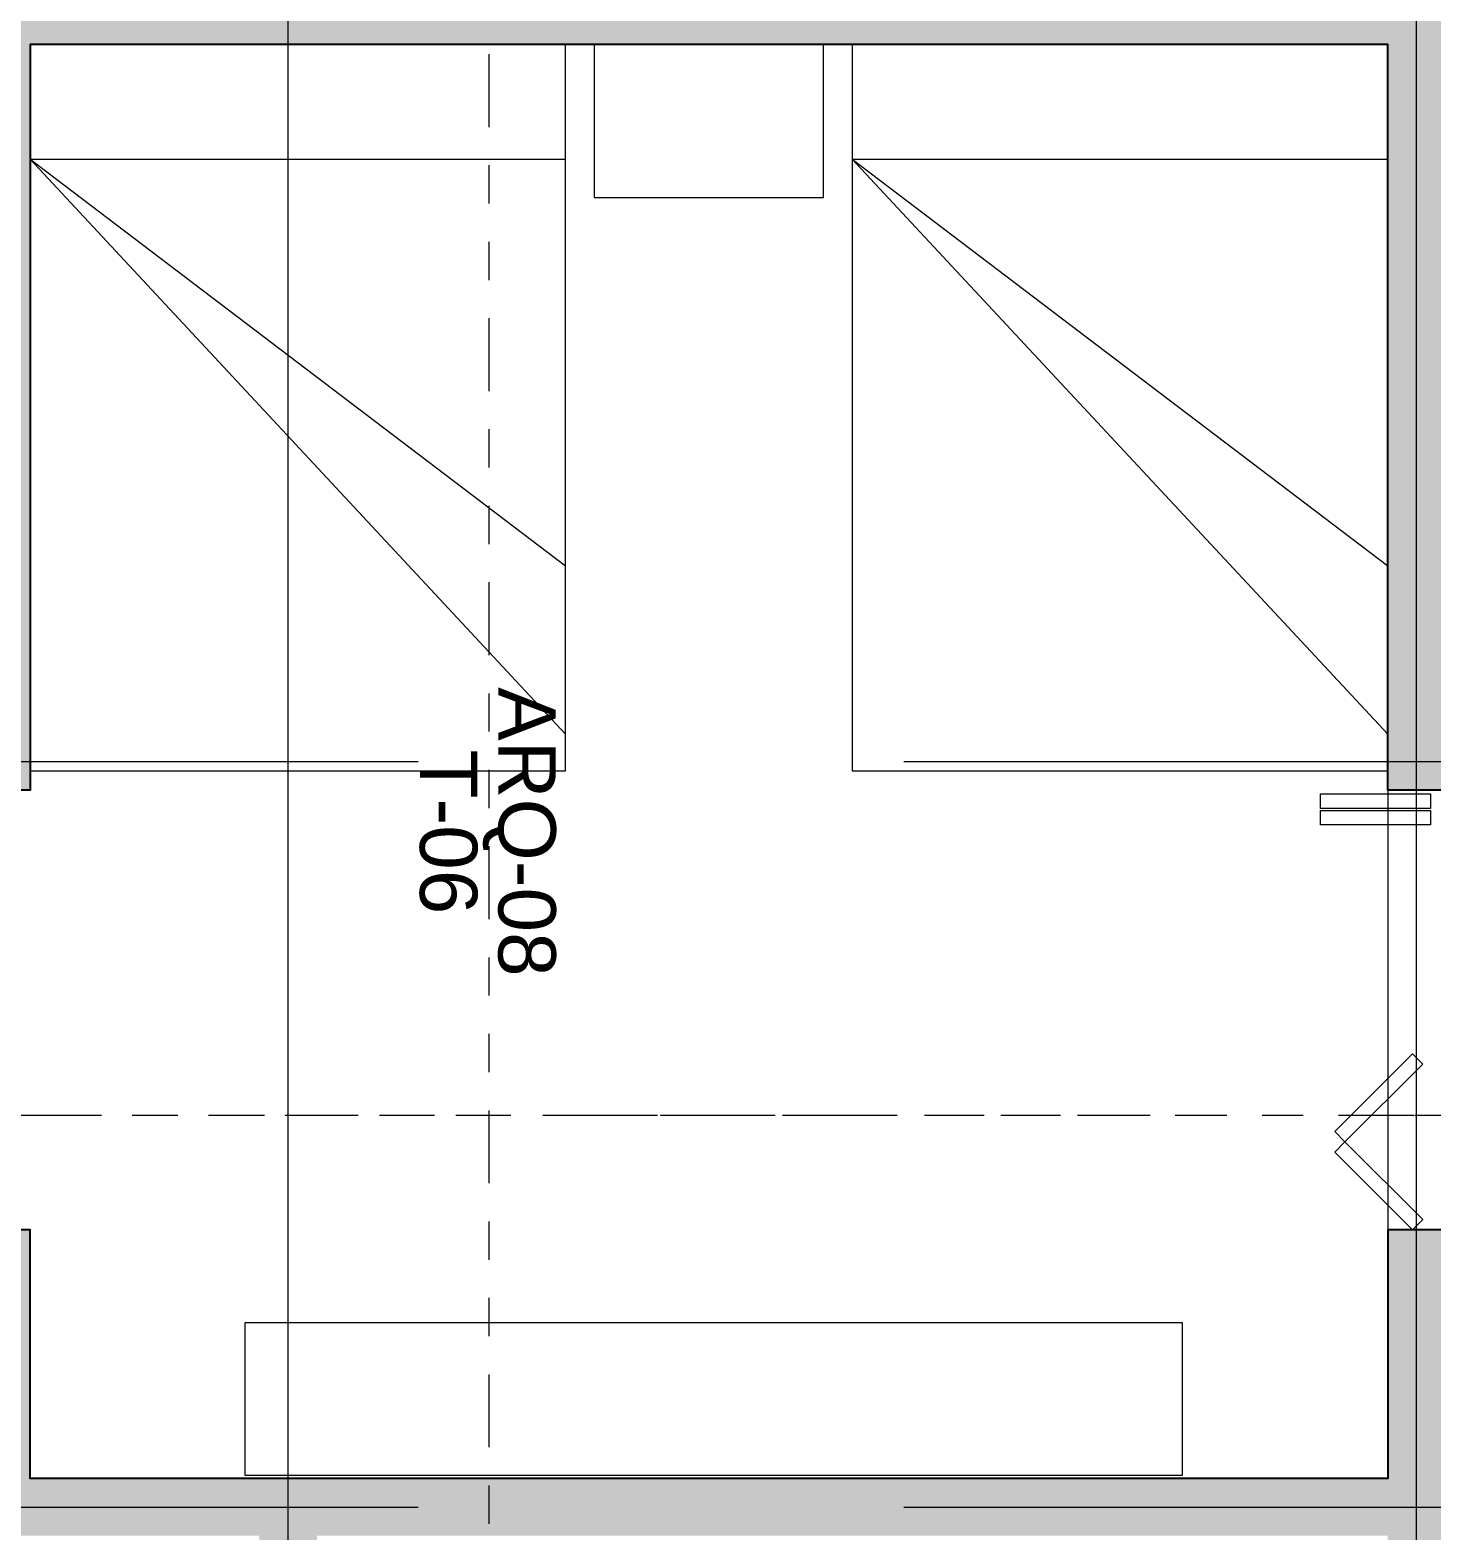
# Model space of a CAD drawing. Header units: metres. Extents: x -54 to 264, y -14 to 31.
# Drawn here: x 40.671 to 44.337, y 7.913 to 11.838 of the extents above; entities that cross this region are included whole.
import ezdxf
from ezdxf.enums import TextEntityAlignment as Align

# ---------------------------------------------------------------- set-up
doc = ezdxf.new("R2010")
doc.units = ezdxf.units.M
doc.header["$LTSCALE"] = 0.001
for name, pattern in [('CENTERX2', [101.6, 63.5, -12.7, 12.7, -12.7]), ('DIVIDEX2', [63.5, 25.4, -12.7, 0, -12.7, 0, -12.7]), ('HIDDENX2', [19.05, 12.7, -6.35])]:
    doc.linetypes.add(name, pattern=pattern)
doc.layers.get('0').update_dxf_attribs({"lineweight": 13, "true_color": 0x000000})
for name, color, linetype, lineweight, true_color in [('Jach-Anotaciones-Hatch-Lum80%', 250, 'Continuous', 13, 0x333333), ('JACH-Anotaciones-Lineas-CORTE', 7, 'DIVIDEX2', 18, 0x000000), ('JACH-Anotaciones-Lineas-CORTE @ 0.05', 7, 'DIVIDEX2', 18, 0x000000), ('JACH-Anotaciones-Lineas-CORTE @ 0.075', 7, 'DIVIDEX2', 18, 0x000000), ('JACH-Anotaciones-Lineas-EJES', 7, 'CENTERX2', 9, 0x666666), ('JACH-Arq-Lineas-Proyeccion', 250, 'HIDDENX2', 13, 0x333333), ('JACH-Arq-Mobiliario01-', 250, 'Continuous', 9, 0x333333), ('JACH-Arq-Muros01-Carga', 7, 'Continuous', 25, 0x000000), ('JACH-Arq-Puertas01-', 7, 'Continuous', 13, 0x404040)]:
    doc.layers.add(name, color=color, linetype=linetype, lineweight=lineweight, true_color=true_color)
doc.styles.add('01c-Arial-JACH(3mm)', font='arial.ttf', dxfattribs={"height": 3})

# ---------------------------------------------------------------- blocks, each defined once
blk = doc.blocks.new('A$C589ce9e2')
at = {"lineweight": 0}
for p, q in [((1.4, 1.9), (0, 1.9)), ((0, 1.9), (0, 0)), ((1.4, 0), (1.4, 1.9)), ((0, 1.6), (1.4, 1.6)), ((0, 1.6), (1.4, 0.5363)), ((0, 1.6), (1.4, 0.0962)), ((0, 0), (1.4, 0))]:
    blk.add_line(p, q, dxfattribs=at)
blk = doc.blocks.new('*U298')
at = {"linetype": 'DIVIDEX2', "lineweight": 0, "ltscale": 100}
blk.add_lwpolyline([(-772.495, 0), (50.688, 0)], dxfattribs=at)
at = {"lineweight": 0, "ltscale": 100, "style": '01c-Arial-JACH(3mm)'}
for tag, p in [('JACH-SECCIONMURO', (-777.995, 2.109)), ('NO.DEPLANO', (-777.995, -1.994))]:
    blk.add_attdef(tag, text='', height=3, dxfattribs=at).set_placement(p, align=Align.MIDDLE_CENTER)
blk = doc.blocks.new('*U645')
at = {"layer": 'JACH-Anotaciones-Lineas-CORTE @ 0.05', "xscale": 0.05, "yscale": 0.05, "zscale": 0.05}
blk.add_blockref('*U298', (50.9401, 9), dxfattribs=at)
at = {"layer": 'JACH-Anotaciones-Lineas-CORTE @ 0.075', "xscale": 0.075, "yscale": 0.075, "zscale": 0.075}
blk.add_blockref('*U298', (50.9401, 9), dxfattribs=at)
blk = doc.blocks.new('*U293')
at = {"linetype": 'DIVIDEX2', "lineweight": 0, "ltscale": 100}
blk.add_lwpolyline([(-810.476, 0), (-344.582, 0)], dxfattribs=at)
at = {"lineweight": 0, "ltscale": 100, "style": '01c-Arial-JACH(3mm)'}
for tag, p in [('JACH-SECCIONMURO', (-815.976, 2.109)), ('NO.DEPLANO', (-815.976, -1.994))]:
    blk.add_attdef(tag, text='', height=3, dxfattribs=at).set_placement(p, align=Align.MIDDLE_CENTER)
blk = doc.blocks.new('*U651')
at = {"layer": 'JACH-Anotaciones-Lineas-CORTE @ 0.05'}
ref = blk.add_blockref('*U293', (-41.8709, -31.0582), dxfattribs=dict(at, xscale=0.05, yscale=0.05, zscale=-0.05, rotation=270))
ref.add_attrib('NO.DEPLANO', 'ARQ-08', dxfattribs={"layer": '0', "lineweight": 0, "ltscale": 100, "height": 0.15, "rotation": 270, "style": '01c-Arial-JACH(3mm)'}).set_placement((41.9706, 9.7406), align=Align.MIDDLE_CENTER)
ref.add_attrib('JACH-SECCIONMURO', 'T-06', dxfattribs={"layer": '0', "lineweight": 0, "ltscale": 100, "height": 0.15, "rotation": 270, "style": '01c-Arial-JACH(3mm)'}).set_placement((41.7654, 9.7406), align=Align.MIDDLE_CENTER)
at = {"layer": 'JACH-Anotaciones-Lineas-CORTE @ 0.075', "xscale": -0.075, "yscale": 0.075, "zscale": 0.075, "rotation": 90}
blk.add_blockref('*U293', (41.8709, -31.0582), dxfattribs=at)

msp = doc.modelspace()

# ---------------------------------------------------------------- hatches: boundary and pattern name
at = {"layer": 'Jach-Anotaciones-Hatch-Lum80%', "ltscale": 100}
h = msp.add_hatch(color=256, dxfattribs=at)
h.dxf.hatch_style = 1
h.paths.add_polyline_path([(38.7209, 9.85), (38.7209, 9.775), (38.5709, 9.775), (38.5709, 9.85), (38.5709, 11.8), (38.5709, 12.675), (38.7209, 12.675), (38.7209, 11.95), (40.5209, 11.95), (40.5209, 12.6), (40.6709, 12.6), (40.6709, 11.95), (44.2209, 11.95), (44.2209, 12.6), (44.5209, 12.6), (44.5209, 12.45), (44.3709, 12.45), (44.3709, 10), (44.5209, 10), (44.5209, 9.85), (44.2209, 9.85), (44.2209, 11.8), (40.6709, 11.8), (40.6709, 9.85), (40.5209, 9.85), (40.5209, 11.8), (38.7209, 11.8), (38.7209, 10), (39.7209, 10), (39.7209, 9.85)])
h = msp.add_hatch(color=256, dxfattribs=at)
h.dxf.hatch_style = 1
h.paths.add_polyline_path([(44.2209, 8.7), (44.2209, 8.05), (40.6709, 8.05), (40.6709, 8.7), (40.5209, 8.7), (40.5209, 8.05), (38.7209, 8.05), (38.7209, 8.775), (38.5709, 8.775), (38.5709, 7.9), (39.9209, 7.9), (39.9209, 6.7), (38.5709, 6.7), (38.5709, 6.55), (40.0709, 6.55), (40.0709, 7.9), (41.2709, 7.9), (41.2709, 6.55), (41.4209, 6.55), (41.4209, 7.9), (44.2209, 7.9), (44.2209, 5.4), (42.4709, 5.4), (42.4709, 6.7), (42.3209, 6.7), (42.3209, 4.55), (42.4709, 4.55), (42.4709, 5.25), (44.2209, 5.25), (44.2209, 2.8), (42.3209, 2.8), (42.3209, 2.65), (44.2209, 2.65), (44.2209, 0.2), (37.3709, 0.2), (37.3709, 2.65), (37.3709, 2.8), (37.3709, 4.6), (38.7209, 4.6), (38.7209, 5.4), (38.5709, 5.4), (38.5709, 5.325), (38.5709, 4.75), (37.3709, 4.75), (37.3709, 8.775), (37.2209, 8.775), (37.2209, 8.05), (32.8209, 8.05), (32.8209, 8.775), (32.6709, 8.775), (32.6709, 8.625), (32.6709, 7.2), (32.9709, 7.2), (32.9709, 7.9), (37.2209, 7.9), (37.2209, 0.05), (44.3709, 0.05), (44.3709, 8.55), (45.2709, 8.55), (45.2709, 8.7)])

# ---------------------------------------------------------------- linework, layer by layer
at = {"layer": 'JACH-Anotaciones-Lineas-EJES', "ltscale": 100}
for points in [[(41.3459, -2.4086), (41.3459, 25.8816)], [(44.2959, -2.375), (44.2959, 25.875)], [(22.6359, 9.925), (52.1472, 9.925)], [(22.6359, 7.975), (52.1472, 7.975)]]:
    msp.add_lwpolyline(points, dxfattribs=at)
at = {"layer": 'JACH-Arq-Lineas-Proyeccion', "ltscale": 100}
msp.add_lwpolyline([(44.2209, 9.85), (44.2209, 8.7)], dxfattribs=at)
at = {"layer": 'JACH-Arq-Mobiliario01-', "lineweight": 0, "ltscale": 100}
msp.add_lwpolyline([(42.1459, 11.4), (42.7459, 11.4), (42.7459, 11.8), (42.1459, 11.8)], close=True, dxfattribs=at)
at = {"layer": 'JACH-Arq-Mobiliario01-', "ltscale": 100}
msp.add_lwpolyline([(41.2338, 8.4578), (43.6838, 8.4578), (43.6838, 8.0578), (41.2338, 8.0578)], close=True, dxfattribs=at)
at = {"layer": 'JACH-Arq-Muros01-Carga', "color": 3, "ltscale": 100}
for points in [[(44.5209, 9.85), (44.2209, 9.85), (44.2209, 11.8), (40.6709, 11.8), (40.6709, 9.85), (40.5209, 9.85), (40.5209, 11.8), (38.7209, 11.8), (38.7209, 10), (39.7209, 10), (39.7209, 9.85), (38.7209, 9.85), (38.7209, 9.775), (38.5709, 9.775), (38.5709, 9.85), (38.5709, 11.8), (38.5709, 12.675)], [(44.3709, 0.05), (44.3709, 8.55), (45.2709, 8.55), (45.2709, 8.7), (44.2209, 8.7), (44.2209, 8.05), (40.6709, 8.05), (40.6709, 8.7), (40.5209, 8.7), (40.5209, 8.05), (38.7209, 8.05), (38.7209, 8.775), (38.5709, 8.775), (38.5709, 7.9)]]:
    msp.add_lwpolyline(points, dxfattribs=at)
at = {"layer": 'JACH-Arq-Puertas01-', "ltscale": 100}
for points in [[(44.0449, 9.84), (44.3324, 9.84), (44.3324, 9.802), (44.0449, 9.802)], [(44.0449, 9.797), (44.3324, 9.797), (44.3324, 9.759), (44.0449, 9.759)], [(44.0822, 8.957), (44.2855, 9.1603), (44.3124, 9.1335), (44.1091, 8.9302)], [(44.0822, 8.9033), (44.2855, 8.7), (44.3124, 8.7269), (44.1091, 8.9302)]]:
    msp.add_lwpolyline(points, close=True, dxfattribs=at)

# ---------------------------------------------------------------- block references
at = {"layer": 'JACH-Anotaciones-Lineas-CORTE', "lineweight": 0}
for name in ['*U651', '*U645']:
    msp.add_blockref(name, (0, 0), dxfattribs=at)
at = {"layer": 'JACH-Arq-Mobiliario01-', "ltscale": 100}
for p in [(40.6709, 9.9), (42.8209, 9.9)]:
    msp.add_blockref('A$C589ce9e2', p, dxfattribs=at)

doc.saveas('drawing.dxf')
